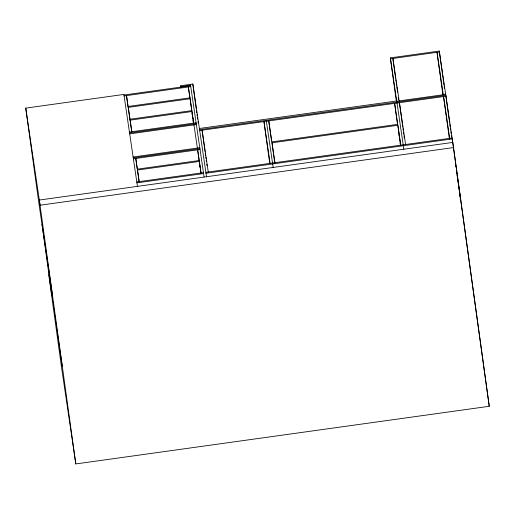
<?xml version="1.0" encoding="UTF-8"?>
<svg xmlns="http://www.w3.org/2000/svg" width="515" height="515" viewBox="0 0 515 515"><rect width="100%" height="100%" fill="white"/><g stroke="black" fill="none" stroke-linecap="round" stroke-linejoin="round"><path stroke-width="0.77" d="M181.048 87.318L180.829 85.722L192.829 84.048L206.515 176.735M52.395 294.689L38.818 202.749L25.75 108.111L123.877 94.425L137.454 186.366M190.563 85.284L180.965 86.623L180.829 85.722M123.967 95.03L190.627 85.735M396.357 101.313L390.351 57.892L439.282 51.069L453.535 147.567L489.25 406.29L75.808 463.931L61.465 366.835L48.713 274.411L62.283 366.352M124.102 95.932L190.762 86.636M390.486 58.794L439.417 51.97M128.106 106.47L189.971 97.844M129.992 119.242L191.857 110.622M129.432 132.052L196.099 122.763M129.568 132.96L196.228 123.664M129.703 133.861L196.363 124.566M199.395 128.486L396.717 100.979M396.75 101.23L445.681 94.406L449.164 119.609M199.562 129.638L445.816 95.307M199.698 130.546L445.951 96.215M133.121 157.004L199.781 147.715M133.25 157.905L199.917 148.616M133.385 158.807L200.045 149.517M271.856 141.908L397.715 124.36M137.363 169.145L199.221 160.526M136.803 181.956L203.464 172.66M205.865 172.332L452.119 138.001L489.25 406.29M136.939 182.857L203.599 173.568M206 173.233L452.254 138.902M452.769 142.404L39.327 200.045L75.808 463.931M453.535 147.567L40.086 205.208L25.75 108.111M455.498 164.729L455.73 166.306M456.548 171.83L456.779 173.407M457.011 174.984L457.243 176.555M457.597 178.924L458.408 184.441M458.64 186.018L459.457 191.535M459.689 193.112L460.616 199.241M459.618 194.606L459.889 196.318M443.28 94.741L437.016 52.305L442.887 94.831M449.717 138.329L443.55 96.55L449.421 139.069M399.151 100.895L392.887 58.459L395.604 78.145M405.588 144.483L399.415 102.697L402.788 127.108M390.351 57.892L403.837 149.228M400.786 145.153L394.619 103.367L397.554 124.63M274.926 162.701L268.759 120.916L271.476 140.601M266.223 120.349L273.182 167.446M270.13 163.371L263.957 121.585L269.718 163.319M208.266 171.997L202.092 130.211L205.028 151.468M190.428 84.383L204.114 177.07M193.698 123.098L188.361 86.971L189.9 98.114M193.962 124.9L197.38 148.05M201.069 172.995L197.651 149.852L199.189 160.989M131.834 131.718L126.497 95.597L128.035 106.74M139.205 181.621L135.786 158.478L137.215 168.823M460.127 197.895L460.326 199.376M449.292 120.51L449.647 122.988M449.814 124.334L450.161 126.806M450.355 128.267L450.625 130.07M450.837 131.647L451.056 133.224M451.359 135.471L451.578 137.048M439.282 51.069L442.462 74.018M442.655 75.48L442.977 77.842M443.112 78.743L443.441 81.106M443.634 82.567L443.981 85.046M444.175 86.507L444.419 88.194M445.179 93.704L445.398 95.281M403.007 128.686L403.219 130.263M403.548 132.625L403.766 134.196M403.985 135.773L404.307 138.136M395.823 79.722L396.035 81.293M396.254 82.87L396.582 85.233M396.801 86.81L397.123 89.172M397.342 90.743L397.561 92.32M398.32 97.831L398.539 99.408M400.676 145.739L397.85 125.261L271.991 142.81L274.817 163.281M398.533 131.718L398.752 133.288M398.964 134.866L399.183 136.443M399.511 138.805L399.73 140.376M400.052 142.739L400.271 144.316M205.247 153.045L205.575 155.408M205.794 156.985L206.006 158.556M206.225 160.133L206.444 161.71M206.773 164.066L206.985 165.643M192.829 84.048L196.241 108.755M196.46 110.345L196.788 112.74M197.013 114.33L197.232 115.927M197.451 117.517L197.67 119.113M197.998 121.501L198.224 123.098M201.005 173.362L199.357 161.427L137.492 170.047L139.14 181.988M199.846 165.766L200.065 167.356M193.634 123.458L191.986 111.523L130.128 120.15L131.776 132.085M191.747 110.68L190.099 98.745L128.241 107.371L129.999 120.104M192.604 116.944L192.822 118.534M190.563 102.891L190.782 104.481M191.986 113.236L192.211 114.826M192.977 120.394L193.196 121.984M41.992 224.244L51.886 295.906"/></g></svg>
